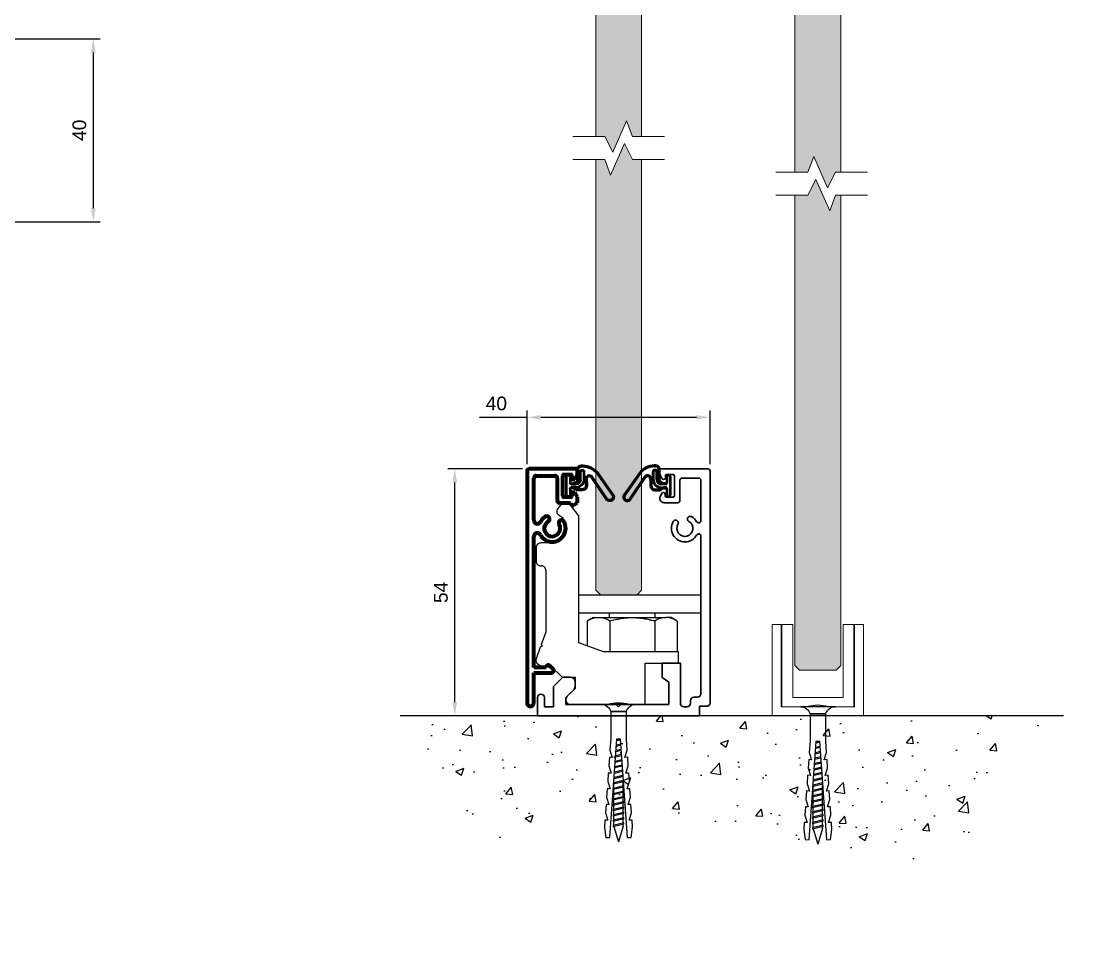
# Model space of a CAD drawing. Header units: millimetres. Extents: x 3394 to 4591, y 1370 to 2211.
# Drawn here: x 4114.5 to 4344.3, y 1822.4 to 2027.5 of the extents above; entities that cross this region are included whole.
import ezdxf

# ---------------------------------------------------------------- set-up
doc = ezdxf.new("R2010")
doc.units = ezdxf.units.MM
for name, color, linetype in [('48800_-_L2315', 7, 'Continuous'), ('48800_-_L3000', 7, 'Continuous'), ('Blocchi', 7, 'Continuous'), ('PARTENZA_VERTICA', 7, 'Continuous'), ('quote', 3, 'Continuous')]:
    doc.layers.add(name, color=color, linetype=linetype)
for name, color, linetype, lineweight in [('ALUMINIUM', 7, 'Continuous', 30), ('GLASS & JOINTS', 250, 'Continuous', 13), ('Guarnizioni', 30, 'Continuous', 70)]:
    doc.layers.add(name, color=color, linetype=linetype, lineweight=lineweight)
doc.layers.add('GLASS HATCH', color=7, linetype='Continuous', true_color=0xb8ffed, transparency=0.5)
doc.styles.get("Standard").update_dxf_attribs({"font": 'arial.ttf'})
doc.dimstyles.new('ISO-25$0', dxfattribs={"dimtxt": 3, "dimasz": 3, "dimexe": 1.5, "dimexo": 1.5, "dimgap": 1.5, "dimtad": 1, "dimtxsty": 'Standard', "dimcen": 2.5, "dimadec": 0, "dimazin": 0, "dimtfac": 1, "dimtmove": 0, "dimatfit": 3, "dimfxl": 0, "dimarcsym": 0})

# ---------------------------------------------------------------- blocks, each defined once
blk = doc.blocks.new('tassello')
at = {"color": 3}
blk.add_lwpolyline([(3, 1.570796257510665e-07), (-2.999999999999545, -1.570796257510665e-07, -0.3401220104936952), (-1.375000319165338, -1.250000071994691), (1.375000450065272, -1.249999928004968, -0.340122010493692)], format="xyb", close=True, dxfattribs=at)
blk.add_lwpolyline([(1.874999297992872, 2.706655095607857e-07, 0.1333334733354841), (-1.875004240001545, -1.267407697014278e-06)], format="xyb", dxfattribs=at)
blk.add_lwpolyline([(1.375000065449967, -1.249999928004968), (-1.374999934550033, -1.250000071994691), (-1.374999685840066, -6.000006722344892), (-1.514511788918753, -7.995129047307159), (-1.102926612364172, -9.27695898096215), (-1.601707516085298, -9.242081083864718), (-1.70634222071385, -10.73842993679193), (-1.294761733204268, -12.02024455294702), (-1.793536372447306, -11.98536659390868), (-1.898172062717549, -13.48173039186952), (-1.486591798665359, -14.76354558333946), (-1.985366228808743, -14.7286681039526), (-2.090002457646733, -16.22503195333513), (-1.678421875608365, -17.50684657795955), (-2.177196087602624, -17.47196914878975), (-2.281830814848945, -18.9683191748336), (-1.870245669293126, -20.25014801194391), (-2.369025941530708, -20.21527012404079), (-2.456223430502632, -21.46224735550584), (-2.204213907744816, -23.23412025708615), (-1.505914805239172, -23.28295007714667), (-0.2973747557671231, -6.000000015570095), (0.2973753840860809, -5.99999998442911), (1.505917743425016, -23.2829574194476), (2.20421575894261, -23.23412810191633), (2.456225848420218, -21.46224988475228), (2.369028558469836, -20.21527737595682), (1.870245568232804, -20.25015550640762), (2.281832781129651, -18.96831899841698), (2.177197890498974, -17.47196888770259), (1.678417425663156, -17.50684684156101), (2.090002603433732, -16.22501667171377), (1.985367797958588, -14.72867542913707), (1.486590100073954, -14.76355318951244), (1.898173425731329, -13.48173034501428), (1.793538127552893, -11.98537440608982), (1.294759911569599, -12.02025216773109), (1.706343255823867, -10.73842847939204), (1.601708483914081, -9.242080916134114), (1.102927072360217, -9.27695890123016), (1.514512568744976, -7.995128067538985), (1.375000314159479, -6.000006578354487)], close=True, dxfattribs=at)
at = {"color": 8}
for points in [[(0.3767973736285057, -7.13578248027045), (-0.3898966165616002, -7.323133020414502)], [(0.3626418630296939, -6.933352481011639), (-0.3752491275290595, -7.113664519647614)], [(0.3129558258256111, -6.222809483613332), (-0.3238356660267527, -6.378417016955609)], [(0.2988003152267993, -6.020378984354466), (-0.309188176994212, -6.168948016188665)], [(0.5044784692349822, -8.961725473585034), (-0.522019517631179, -9.212562027332297)], [(0.4903234586354301, -8.75929497432628), (-0.507372028599093, -9.003093526565408)], [(0.4406379214315166, -8.0487534769278), (-0.455958067096617, -8.267847523873456)], [(0.4264834108325886, -7.846325477668984), (-0.441310078063907, -8.058381023106449)], [(0.6321625648415647, -10.78767546689937), (-0.6541404187005355, -11.10199853425013)], [(0.6180070542422982, -10.58524496764051), (-0.6394929296684495, -10.89253003348313)], [(0.5683200170378768, -9.874696470242156), (-0.5880809681657411, -10.15727653079125)], [(0.5541645064386103, -9.672266470983345), (-0.5734334791341098, -9.947808030024248)], [(0.7598461604484328, -12.61363396021386), (-0.7862633197692048, -12.99144354116788)], [(0.7456906498491662, -12.41120346095499), (-0.7716158307371188, -12.78197454040094)], [(0.6960041126449141, -11.70065446355659), (-0.7202018692350975, -12.04672103770895)], [(0.6818491020458168, -11.49822446429778), (-0.7055543802025568, -11.83725253694195)], [(0.8875297560553008, -14.43959195352829), (-0.9183857208381596, -14.88088854808564)], [(0.8733742454560343, -14.23716145426931), (-0.9037382318060736, -14.67141954731881)], [(0.8236877082517822, -13.52661295687096), (-0.8523242703040523, -13.9361660446267)], [(0.8095321976525156, -13.32418245761221), (-0.8376772812716808, -13.72669704385987)], [(-0.8249992814326106, -13.72361754319616), (-0.8249992907649357, -13.54538754319617)], [(-0.8249992328128428, -14.65219104319601), (-0.8249992706523699, -13.92951204319604)], [(0.8250007460760571, -14.24900045680226), (0.8250007092347005, -13.54538745680236)], [(0.8250007946962796, -15.17757395680212), (0.8250007568562978, -14.45488745680223)], [(0.9249978041962095, -15.35901595156633), (-0.9250121721333926, -15.81108704843257)], [(0.9249988528163158, -16.28759495156623), (-0.9250111235128315, -16.73966654843241)], [(0.9249972934157995, -15.15312645156644), (-0.9249866829140956, -15.60519154843121)], [(0.9249988420360751, -16.08170595156628), (-0.9249856342935345, -16.53377054843111)], [(-0.824999184193075, -15.58076504319604), (-0.8249992220321474, -14.8580855431959)], [(-0.8249991355728525, -16.50933854319589), (-0.8249991734119249, -15.78665904319598)], [(0.8250008433160474, -16.10614795680215), (0.8250008054765203, -15.3834609568022)], [(0.8250008919358152, -17.034721456802), (0.8250008540962881, -16.31203445680205)], [(0.9250004014365913, -17.21617445156608), (-0.925009574892556, -17.66824554843231)], [(0.9250004500568139, -18.14474595156605), (-0.9250100262725027, -18.59681754843234)], [(0.9249999392764039, -17.93885695156598), (-0.9249845370532057, -18.39092204843098)], [(0.9249998906566361, -17.01028495156618), (-0.924984085673259, -17.46235004843106)], [(-0.82499908695263, -17.43791204319587), (-0.8249991247921571, -16.71523304319578)], [(-0.8249990383328623, -18.36648554319584), (-0.8249990761723893, -17.64380654319586)], [(0.8250009405560377, -17.96329495680197), (0.8250009027160559, -17.24060795680214)], [(0.8250009891762602, -18.89186845680194), (0.8250009513362784, -18.16918195680194)], [(0.9249999986768671, -19.07331795156608), (-0.925009977652735, -19.52538904843232)], [(0.9250000472966349, -20.00188945156594), (-0.9250099290329672, -20.45396104843223)], [(0.9249994878964571, -18.86742845156607), (-0.924984488433438, -19.31949354843096)], [(0.9249995365162249, -19.79600045156599), (-0.9249844398136702, -20.24806554843087)], [(-0.8249989897130945, -19.29505904319569), (-0.8249990275521668, -18.57238004319572)], [(-0.824998941092872, -20.22363304319572), (-0.8249989789319443, -19.50095354319581)], [(0.825001037796028, -19.8204419568018), (0.8250009999565009, -19.09775545680202)], [(0.8250010864157957, -20.74901595680183), (0.8250010485762687, -20.02632895680188)], [(0.9250010959167412, -20.93046095156581), (-0.9250088804128609, -21.3825325484321)], [(0.9250005851363312, -20.72457195156596), (-0.9249833911935639, -21.17663654843079)], [(-0.8249988924726495, -21.15220654319558), (-0.8249989303121765, -20.4295275431956)], [(-0.8047693819517008, -21.35314804213647), (-1.741493178997189e-06, -24.03570749999869)], [(0.8250021145177016, -21.28571295680183), (4.258507033227943e-06, -24.03570749999847)], [(0.8250011145178178, -21.28572095680181), (0.8250010971960364, -20.95490245680185)]]:
    blk.add_lwpolyline(points, dxfattribs=at)
for points in [[(-0.9249985898659361, -15.60524022148093, 0.2436589094946543), (-0.9249987084476743, -15.81112662568546)], [(-0.9249985412461683, -16.53381372148078, 0.2436589094946543), (-0.9249986598279065, -16.73970012568532)], [(0.9250002003718691, -15.35903179932541, 0.2436589233617568), (0.9250003351239684, -15.15314538471671)], [(0.9250002489916369, -16.28760529932538, 0.2436589233617568), (0.9250003837441909, -16.08171888471668)], [(-0.9249984926259458, -17.46238722148075, 0.2436589094946543), (-0.9249986112081388, -17.6682736256854)], [(0.9250002976114047, -17.21617879932523, 0.2436589233617568), (0.9250004323639587, -17.01029238471665)], [(0.9250003462316272, -18.14475229932521, 0.2436589233617568), (0.9250004809837264, -17.93886588471662)], [(-0.9249984440057233, -18.39096072148072, 0.2436589094946543), (-0.924998562588371, -18.59684712568526)], [(-0.9249983953859555, -19.31953422148069, 0.2436589094946543), (-0.9249985139676937, -19.52542062568534)], [(0.9250003948518497, -19.07332579932518, 0.2436589233617568), (0.925000529603949, -18.86743938471659)], [(0.9250004434716175, -20.00189979932509, 0.2436589233617568), (0.9250005782241715, -19.7960133847165)], [(-0.9249983467661878, -20.24810822148061, 0.2436589094946543), (-0.924998465347926, -20.45399462568514)], [(-0.92499829814642, -21.17667422148054, 0.2436589094946543), (-0.9249984167281582, -21.38256062568519)], [(0.9250004920913852, -20.93046579932502, 0.2436589233617568), (0.9250006268439392, -20.72457938471644)]]:
    blk.add_lwpolyline(points, format="xyb", dxfattribs=at)
blk = doc.blocks.new('binario Glass')
at = {"layer": 'ALUMINIUM', "color": 6}
for p, q in [((19.49999999999955, 53.99999999999977), (8.999999999999545, 53.99999999999932)), ((8.999999999999545, 53.99999999999932), (8.999999999999545, 52.79999999999859)), ((20, 2.849999999999682), (19.99999999999955, 53.49999999999977)), ((8.999999999999545, 52.79999999999859), (9.447058823529005, 51.96176470588193)), ((10.5, 52.79999999999995), (11.89999999999964, 52.79999999999995)), ((12.19999999999982, 52.49999999999977), (12.19999999999936, 48.09999999999968)), ((13.39999999999918, 47.09999999999923), (13.39999999999964, 51.49999999999932)), ((13.89999999999964, 51.99999999999977), (17.5, 52.00000000000023)), ((18, 51.49999999999977), (18, 42.70367250373897)), ((9.447058823529005, 48.63823529411661), (8.99999999999909, 47.79999999999768)), ((10.19999999999936, 48.09999999999923), (10.19999999999982, 48.44999999999868)), ((8.99999999999909, 47.79999999999768), (8.99999999999909, 47.60000000000014)), ((9.99999999999909, 46.59999999999877), (12.89999999999918, 46.59999999999923)), ((11.89999999999918, 47.7999999999995), (10.49999999999955, 47.7999999999995)), ((18, 39.29632749626148), (18, 4.849999999999682)), ((13.49999999999955, 11.49999999999977), (9.5, 11.49999999999977)), ((9.5, 11.49999999999977), (9.499999999999545, 8.3961314041087)), ((13.49999999999955, 2.749999999999318), (13.49999999999955, 11.49999999999932)), ((-12.199999999998, 8.450000000000045), (-14.20000000000073, 6.449999999997317)), ((-10.50000000000091, 8.450000000000045), (-12.199999999998, 8.450000000000045)), ((-9.50000000000091, 6.414213562370378), (-9.50000000000091, 7.450000000000045)), ((9.499999999999545, 8.396131404108246), (10.99999999999955, 7.345820096793659)), ((10.99999999999955, 7.345820096794114), (11, 2.499999999999318)), ((-14.20000000000073, 6.449999999997317), (-14.20000000000073, 1.999999999999318)), ((-11.50000000000091, 3.999999999997499), (-9.792893218814243, 5.707106781184166)), ((-17.69999999999982, 3.999999999999773), (-17.69999999999982, -2.273736754432321e-13)), ((-16.20000000000027, 1.999999999999773), (-16.19999999999982, 3.999999999999318)), ((-11.50000000000091, 2.499999999997499), (-11.50000000000091, 3.999999999997499)), ((-0.5000000000004547, 2.499999999999318), (-11.50000000000091, 2.499999999997499)), ((-9.094947017729282e-13, 1.999999999999773), (-0.5000000000004547, 2.499999999999773)), ((0.4999999999995453, 2.499999999999318), (-9.094947017729282e-13, 1.999999999999318)), ((10.99999999999955, 2.499999999998863), (0.4999999999995453, 2.499999999998863)), ((15.69999999999982, 3.349999999999682), (15.69999999999982, 2.749999999999773)), ((17.24999999999955, 4.099999999999682), (16.44999999999982, 4.099999999999682)), ((-17.69999999999982, -2.273736754432321e-13), (17.69999999999982, 2.273736754432321e-13)), ((-14.20000000000073, 1.999999999999773), (-16.20000000000027, 1.999999999999773)), ((14.94999999999982, 1.999999999999773), (14.24999999999955, 1.999999999999773)), ((17.69999999999982, -2.273736754432321e-13), (17.69999999999982, 2.099999999999682)), ((17.69999999999982, 2.099999999999682), (19.25, 2.099999999999682))]:
    blk.add_line(p, q, dxfattribs=at)
for centre, radius, start, end in [((19.49999999999955, 53.49999999999977), 0.5000000000000006, 0, 90), ((9.85923744793854, 52.12521325417515), 0.4434034803196035, 201.6306951433602, 32.86572148394345), ((10.5, 52.49999999999977), 0.3000000000000116, 90, 206.5650511771013), ((11.89999999999964, 52.49999999999977), 0.3000000000000086, 0, 89.99999999997395), ((13.89999999999964, 51.49999999999977), 0.5000000000000006, 90, 180), ((17.5, 51.49999999999977), 0.4999999999999449, 0, 90), ((9.799999999999272, 48.44999999999868), 0.4000000000000341, 0, 151.9275130641248), ((9.99999999999909, 47.59999999999923), 1.00000000000006, 179.9999999999609, 270), ((10.49999999999955, 48.09999999999923), 0.2999999999999531, 180, 270), ((11.89999999999918, 48.09999999999923), 0.3000000000000676, 270, 0), ((12.89999999999964, 47.09999999999923), 0.4999999999999449, 270, 0), ((14.49999999997817, 40.99999999996339), 2.94999999999993, 149.7924970401803, 330.4081542067611), ((12.46910902998798, 42.18236283260489), 0.6000000000000225, 329.7924970405892, 149.7924970406004), ((14.49999999999955, 40.99999999999977), 1.74999999999994, 149.7924970412662, 60.207502958608), ((15.66762175605481, 43.03940173452588), 0.6000000000000802, 60.20750295857892, 240.207502958608), ((14.49999999999955, 40.99999999999977), 2.949999999999989, 29.5918457939272, 60.207502958608), ((17.5, 42.70367250373897), 0.5000000000000006, 209.5918457939627, 0), ((17.5, 39.29632749626148), 0.5000000000000578, 0, 150.4081542068193), ((-10.50000000000091, 7.450000000000045), 0.9999999999999437, 0, 90), ((-16.95000000000027, 3.999999999999773), 0.7500000000000008, 0, 180), ((-10.50000000000091, 6.414213562370378), 1, 314.9999999999816, 0), ((17.24999999999955, 4.849999999999682), 0.7500000000000008, 270, 0), ((14.25, 2.749999999999318), 0.7500000000000004, 180, 270), ((14.94999999999982, 2.749999999999318), 0.7500000000000008, 270, 0), ((16.44999999999982, 3.349999999999682), 0.7500000000000004, 90, 180), ((19.25, 2.849999999999682), 0.7500000000000572, 270, 0)]:
    blk.add_arc(centre, radius, start, end, dxfattribs=at)
blk = doc.blocks.new('copertina Glass')
at = {"layer": 'Guarnizioni', "color": 4}
for p, q in [((-5.499999999999091, 12.50000000000045), (-5.499999999999091, -38.14999999999964)), ((5.500000000000909, 13.00000000000045), (-4.999999999999091, 13.00000000000091)), ((-3.499999999999091, 11.50000000000091), (0.6000000000008185, 11.50000000000091)), ((2.300000000001091, 7.100000000000364), (2.300000000000637, 11.50000000000045)), ((2.600000000000819, 11.80000000000064), (4.000000000000909, 11.80000000000064)), ((4.300000000000637, 11.5), (4.300000000000637, 10.75000000000045)), ((4.925000000000637, 10.75000000000045), (5.500000000000909, 11.80000000000064)), ((5.500000000000909, 11.80000000000064), (5.500000000000909, 13.00000000000045)), ((-3.999999999999091, 1.768473918384188), (-3.999999999999091, 11.00000000000045)), ((1.100000000000819, 11.00000000000045), (1.100000000001273, 6.100000000000364)), ((4.300000000000637, 10.75000000000045), (4.925000000000637, 10.75000000000045)), ((4.925000000000637, 7.850000000000364), (4.300000000001091, 7.850000000000364)), ((4.300000000001091, 7.850000000000364), (4.300000000001091, 7.100000000000364)), ((5.500000000001364, 6.799999999999272), (4.925000000000637, 7.850000000000364)), ((1.600000000001273, 5.599999999999909), (3.975000000000364, 5.599999999999909)), ((4.000000000000909, 6.800000000000182), (2.600000000001273, 6.800000000000182)), ((4.075000000000728, 5.300000000000182), (4.225000000000364, 5.099999999999909)), ((4.553047696576868, 5.035282074801671), (5.500000000000909, 5.599999999999909)), ((5.500000000001364, 5.599999999999909), (5.500000000001364, 6.799999999999272)), ((-3.999999999999091, -30.39999999999964), (-3.999999999999091, -1.768473918382369)), ((-1.347948244151212, -30.39999999999964), (-3.999999999999091, -30.39999999999964)), ((-3.999999999999091, -38.14999999999964), (-3.999999999999091, -31.59999999999945)), ((-3.999999999999091, -31.59999999999945), (-0.147948244150939, -31.59999999999945)), ((0.2056051464423945, -30.74644660940612), (-0.4943948535578784, -30.0464466094063))]:
    blk.add_line(p, q, dxfattribs=at)
for centre, radius, start, end in [((-4.999999999999091, 12.50000000000045), 0.5000000000000006, 90, 180), ((-3.499999999999091, 11.00000000000045), 0.5000000000001149, 90, 180), ((0.6000000000008185, 11.00000000000045), 0.5000000000000006, 0, 90), ((2.600000000000819, 11.50000000000045), 0.2999999999999549, 90, 180), ((4.000000000000909, 11.5), 0.300000000000071, 0, 90), ((2.600000000001273, 7.100000000000364), 0.300000000000071, 180, 270), ((4.000000000000909, 7.100000000000364), 0.3000000000000103, 270, 0), ((1.600000000001273, 6.099999999999909), 0.4999999999999987, 180, 270), ((4.475000000000819, 5.600000000000364), 0.4999999999999433, 180.0000000000261, 216.8698976458805), ((4.425000000000637, 5.25), 0.2500000000000003, 216.8698976457971, 300.8098674093873), ((0, 0), 2.94999999999993, 119.7924970413855, 151.4473626398028), ((-1.167621756053904, 2.039401734526564), 0.5999999999999106, 299.7924970414211, 119.7924970414211), ((-3.249999999999091, 1.768473918384188), 0.7500000000000004, 180, 331.4473626398028), ((9.094947017729282e-13, 4.547473508864641e-13), 2.949999999999991, 208.5526373603022, 30.20750295860624), ((9.094947017729282e-13, 0), 1.749999999999999, 119.792497041392, 30.20750295860624), ((2.030890970018845, 1.182362832594663), 0.6000000000000247, 30.20750295859498, 210.2075029586062), ((-3.249999999999091, -1.768473918382369), 0.7500000000000008, 28.55263735975424, 180), ((-0.8479482441512118, -30.39999999999964), 0.5000000000000572, 45.00000000001843, 180), ((-0.147948244150939, -31.09999999999945), 0.5000000000000577, 270, 45.00000000002764), ((-4.749999999999091, -38.14999999999964), 0.7500000000000008, 180, 0)]:
    blk.add_arc(centre, radius, start, end, dxfattribs=at)
blk = doc.blocks.new('fermavetro Glass')
for p, q in [((2069.591765045979, 1537.690471859533), (2069.265343987782, 1537.216507258962)), ((2071.713922929584, 1538.556068533343), (2071.238922929586, 1538.556068533343)), ((2073.888922929586, 1535.656068533341), (2071.713922929584, 1538.556068533343)), ((2073.888922929592, 1507.953589187821), (2073.888922929586, 1535.656068533341)), ((2064.588922929588, 1528.756068533341), (2064.588922929588, 1525.756068533341)), ((2068.088922929587, 1529.756068533343), (2065.588922929588, 1529.756068533342)), ((2065.588922929588, 1524.756068533342), (2065.688922929588, 1524.756068533342)), ((2066.688922929588, 1523.756068533342), (2066.688922929591, 1510.23030670902)), ((2066.688922929591, 1510.23030670902), (2065.704537606754, 1507.569167395442)), ((2079.288922929592, 1505.956068533342), (2073.888922929592, 1507.953589187821)), ((2065.49637621581, 1507.006434034674), (2064.55103399498, 1504.450841940525)), ((2065.881823591666, 1507.183720019586), (2065.49637621581, 1507.006434034675)), ((2065.704537606754, 1507.569167395442), (2065.881823591666, 1507.183720019586)), ((2095.688922929592, 1505.956068533345), (2079.288922929592, 1505.956068533342)), ((2095.688922929592, 1503.456068533344), (2095.688922929592, 1505.956068533345)), ((2065.001063270453, 1503.230984211682), (2066.094993100023, 1502.619607494708)), ((2066.838922929593, 1503.056068533343), (2067.588922929592, 1503.056068533343)), ((2067.588922929592, 1503.056068533343), (2070.238922929592, 1500.406068533343)), ((2088.388922929595, 1494.456068533343), (2088.388922929593, 1503.456068533343)), ((2088.388922929593, 1503.456068533343), (2095.688922929592, 1503.456068533344)), ((2070.238922929592, 1500.406068533343), (2073.088922929593, 1500.406068533343)), ((2073.088922929593, 1500.406068533343), (2073.088922929593, 1497.956068533343)), ((2073.088922929593, 1497.956068533343), (2071.381816148406, 1496.248961752157)), ((2071.088922929594, 1495.54185497097), (2071.088922929594, 1495.456068533343)), ((2072.088922929594, 1494.456068533343), (2088.388922929595, 1494.456068533343))]:
    blk.add_line(p, q)
for centre, radius, start, end in [((2071.238922929586, 1536.556068533343), 2.000000000000002, 90.00000000001303, 145.4446811713104), ((2068.088922929587, 1532.956068533342), 3.200000000000169, 270.000000000013, 61.56310985125698), ((2070.088922929586, 1536.649305595867), 0.9999999999999993, 145.4446811713285, 241.5631098508546), ((2065.588922929588, 1528.756068533342), 1.000000000000001, 90, 180.000000000013), ((2065.588922929588, 1525.756068533342), 1.000000000000001, 180, 270.000000000013), ((2065.688922929588, 1523.756068533342), 1.000000000000001, 0, 90.00000000001303), ((2065.488922929591, 1504.103906288952), 0.9999999999999999, 159.6999999999925, 240.8000000000046), ((2066.338922929593, 1503.056068533343), 0.5000000000000006, 240.800000000011, 0), ((2072.088922929594, 1495.54185497097), 0.9999999999998866, 134.9999999999816, 180.0000000000261), ((2072.088922929594, 1495.456068533343), 1.000000000000001, 180.0000000000261, 270)]:
    blk.add_arc(centre, radius, start, end)
blk = doc.blocks.new('48800')
at = {"layer": '48800_-_L3000', "linetype": 'Continuous', "lineweight": 5}
h = blk.add_hatch(dxfattribs=at)
h.set_pattern_fill('LINE', color=3, scale=2, angle=45, style=0)
h.set_pattern_definition([(45, (-6239.774805377373, -3270.228350211878), (-4.490128060534577, 4.490128060534577), [])])
edge = h.paths.add_edge_path()
edge.add_arc((9.396389012849795, 2.40966251806185), 0.896706326863548, 334.1295288506058, 494.3643185320288)
edge.add_line((8.769395574795453, 3.050725280414099), (5.444471376502406, -1.862180261775848))
edge.add_arc((4.916598358411647, -1.515421275796598), 0.6315787501057035, 270.0000000002475, 326.69914895622253, ccw=False)
edge.add_arc((4.996062680173054, -1.511926273021345), 0.6400259760442559, 180.3128777849759, 262.8678681542906, ccw=False)
edge.add_line((4.356046246815822, -1.515421275902554), (4.38947250000092, -0.03323105942172333))
edge.add_arc((3.38947250000092, -0.03323105942126858), 0.9999999999999968, 0, 90)
edge.add_line((3.38947250000092, 0.9667689405787314), (2.399999250001201, 0.9667689405787314))
edge.add_arc((2.399999250001201, 0.7141374405787246), 0.2526314999999962, 90, 119.9999999996547)
edge.add_line((2.273683500002335, 0.932922737375975), (1.591578450050292, 0.5391092032627967))
edge.add_arc((1.465262700083258, 0.7578945000459498), 0.2526314999727501, 270, 299.9999999949495, ccw=False)
edge.add_line((1.465262700083258, 0.5052630000727731), (1.010526000001846, 0.5052629999995588))
edge.add_line((1.010526000000937, 0.5052629999995588), (1.010526000000027, 0.405262999999195))
edge.add_line((1.010526000000027, 0.405262999999195), (1.465262700081439, 0.405262999999195))
edge.add_arc((1.465262700083258, 0.7578945000459498), 0.352631500046368, 270, 299.9999999994366)
edge.add_line((1.641578450103225, 0.4525066628298191), (2.323683500001607, 0.8463201969971124))
edge.add_arc((2.399999250001201, 0.7141374405787246), 0.1526315000000054, 90, 119.99999999974361, ccw=False)
edge.add_line((2.399999250001201, 0.8667689405792771), (3.38947250000092, 0.8667689405788224))
edge.add_arc((3.38947250000092, -0.03323105942126858), 0.9000000000000059, 0.06988599971208487, 90, ccw=False)
edge.add_line((4.289471830506045, -0.03213329297705059), (4.256041235630619, -1.514516029156766))
edge.add_arc((4.996062680173054, -1.511926273021345), 0.7400259760442747, 180.2005097174982, 263.3500359557772)
edge.add_arc((4.916598358411647, -1.515421275796598), 0.7315787501057127, 269.5118242481909, 326.6432963274905)
edge.add_line((5.527659461139592, -1.917679645927365), (8.846376224170854, 2.986053794500549))
edge.add_arc((9.396389012849795, 2.40966251806185), 0.7967063268635467, -25.27844735126598, 133.6584744605168, ccw=False)
edge.add_line((10.11680532527498, 2.069454775564282), (6.714339917959478, -2.689066771321905))
edge.add_arc((3.541890162345226, -0.4206835259019499), 3.900000000000003, 269.9999999999866, 324.43425599117296, ccw=False)
edge.add_line((3.541890162344316, -4.320683525902041), (3.251858882145825, -4.320683525902496))
edge.add_arc((3.270429271379726, -3.481853783880979), 0.8390352766452767, 196.6940098438309, 268.7317674874703, ccw=False)
edge.add_line((2.466757206734655, -3.72287537620241), (2.499998554510967, -1.152408388225922))
edge.add_arc((2.14736775000074, -1.151708034281), 0.3526314999903055, 359.886205992474, 419.9999999936312)
edge.add_line((2.323683500029802, -0.8463201971344461), (1.641578450067755, -0.452506662896667))
edge.add_arc((1.465262700102357, -0.7578944999731902), 0.3526314998976901, 59.99999999686333, 89.99999999674895)
edge.add_line((1.465262700122366, -0.4052630000755926), (1.010526000000937, -0.4052630000005593))
edge.add_line((1.010526000000027, -0.4052630000005593), (1.010526000000027, -0.5052630000009231))
edge.add_line((1.010526000000027, -0.5052630000009231), (1.465262700101448, -0.5052630000004683))
edge.add_arc((1.465262700102357, -0.7578944999731902), 0.2526314999727575, 59.99999999363979, 90, ccw=False)
edge.add_line((1.591578450113047, -0.5391092032145934), (2.273683500025072, -0.9329227374987568))
edge.add_arc((2.14736775000074, -1.151708034281), 0.2526315000000008, 0, 59.99999999364178, ccw=False)
edge.add_line((2.399999250001201, -1.151708034281), (2.366572996817013, -3.736473275902426))
edge.add_arc((3.270429271379726, -3.481853783880979), 0.939035276645271, 195.7327148735532, 268.8011990043486)
edge.add_line((3.250783246816354, -4.42068352590195), (3.541890162344316, -4.42068352590195))
edge.add_arc((3.541890162345226, -0.4206835259019499), 4.000000000000004, 269.999999999987, 324.4342559911777)
edge.add_line((6.795684783488468, -2.747230444281286), (10.20322992133242, 2.018395365038032))
at = {"layer": '48800_-_L2315', "color": 3, "linetype": 'Continuous', "lineweight": 50}
for p, q in [((2.36657299682156, 0.8630637995302095), (2.36657299682156, 0.8111730546111175)), ((2.36657299682156, 0.3839548278692746), (2.36657299682156, 0.3326725295596589)), ((3.250783246821811, 0.8667689405783676), (3.250783246821811, 0.8167689405786405)), ((2.36657299682156, -0.4473202594099348), (2.36657299682156, -0.501206485540024)), ((2.36657299682156, -0.8139785796010983), (2.36657299682156, -0.8754870456659773)), ((3.250783246821811, -0.09474503675437518), (3.250783246821811, -0.1654285425979651)), ((3.250783246821811, -3.376517609131497), (3.250783246821811, -3.429402981724252)), ((3.250783246821811, -4.270644441476634), (3.250783246821811, -4.320659023000644))]:
    blk.add_line(p, q, dxfattribs=at)
at = {"layer": '48800_-_L3000', "color": 3, "linetype": 'Continuous', "lineweight": 50}
for p, q in [((8.769395574795453, 3.050725280414099), (5.444471376502406, -1.862180261775848)), ((5.527659461139592, -1.917679645927365), (8.846376224171763, 2.986053794500549)), ((8.884727381443554, 2.953512417873299), (5.569243964262569, -1.94544343311145)), ((0, 2.0210519999996), (0, -2.021052000000054)), ((0.7578945000004751, 0.6315787499993348), (0.7578945000004751, 2.0210519999996)), ((1.465262700083258, 0.5052629999995588), (1.010526000000937, 0.5052629999995588)), ((1.010526000000027, 0.5052629999995588), (1.010526000000027, 0.405262999999195)), ((1.010526000000027, 0.405262999999195), (1.465262700082349, 0.405262999999195)), ((1.961051550000775, 0.3789472499993281), (1.010526000000937, 0.3789472499993281)), ((2.273683500002335, 0.932922737375975), (1.591578450050292, 0.5391092032623419)), ((1.641578450103225, 0.4525066628298191), (2.323683500001607, 0.8463201969971124)), ((2.348683500001243, 0.8030189268074537), (1.700772350085572, 0.4289472499990552)), ((1.700772350085572, 0.4289472499990552), (1.961051550000775, 0.4289472499990552)), ((3.38947250000092, 0.9667689405787314), (2.399999250001201, 0.9667689405787314)), ((2.399999250001201, 0.8667689405788224), (3.38947250000092, 0.8667689405788224)), ((3.38947250000092, 0.8167689405786405), (2.399999250001201, 0.8167689405786405)), ((6.673667485195438, -2.659984934842214), (10.07347230572304, 2.09481564561429)), ((10.11680532527498, 2.069454775564282), (6.714339917959478, -2.689066771321905)), ((6.795684783488468, -2.74723044428174), (10.20322992133242, 2.018395365038032)), ((0.7578945000004751, -2.021052000000509), (0.7578945000004751, -0.6315787500006991)), ((1.010526000000027, -0.3789472500006923), (2.003157050000482, -0.3789472500006923)), ((1.465262700122366, -0.4052630000005593), (1.010526000000937, -0.4052630000005593)), ((1.010526000000027, -0.4052630000005593), (1.010526000000027, -0.5052630000004683)), ((1.010526000000027, -0.5052630000004683), (1.465262700101448, -0.5052630000004683)), ((1.591578450113047, -0.5391092032145934), (2.273683500025072, -0.9329227374987568)), ((2.323683500035258, -0.8463201971262606), (1.641578450068664, -0.4525066628971217)), ((2.003157050000482, -0.4289472500004194), (1.700772350075567, -0.4289472500004194)), ((1.700772350076477, -0.4289472500004194), (2.348683500044899, -0.8030189269425136)), ((2.399999250001201, -1.151708034281455), (2.366572996817013, -3.736473275902426)), ((2.466757206734655, -3.72287537620241), (2.499998554510967, -1.152408388225922)), ((2.549997795196759, -1.152790391997769), (2.516853723221175, -3.715735294495971)), ((2.9531570500003, -3.021052000000509), (2.9531570500003, -1.378947250000238)), ((3.003157050000482, -1.378947250000692), (3.003157050000482, -3.021052000000964)), ((3.761051550000047, -3.021052000000509), (3.761051550000047, -1.421052750000399)), ((3.811051550001139, -1.421052750000399), (3.811051550001139, -3.021052000000509)), ((4.206039502805652, -1.514029139572358), (4.239470951440126, -0.03160854592488249)), ((4.289471830506045, -0.03213329297705059), (4.256041235630619, -1.514516029156766)), ((4.356046246815822, -1.515421275902554), (4.389472500000011, -0.03323105942172333)), ((3.250783246816354, -4.42068352590195), (3.541890162344316, -4.42068352590195)), ((3.541890162344316, -4.320683525902496), (3.251858882145825, -4.320683525902496)), ((3.252420776332656, -4.270683525902314), (3.541890162344316, -4.270683525902314))]:
    blk.add_line(p, q, dxfattribs=at)
for centre, radius, start, end in [((0.378947250001147, 2.0210519999996), 0.3789472500000008, 0, 180), ((9.396389012849795, 2.40966251806185), 0.896706326863442, 334.1295288505872, 134.3643185320363), ((9.396389012849795, 2.40966251806185), 0.7967063268636893, 334.7215526487413, 133.6584744605154), ((9.396389012849795, 2.40966251806185), 0.7467063268635303, 335.0613537848866, 133.2532824193669), ((1.010526000000027, 0.6315787499993348), 0.252631499999989, 180, 270), ((1.465262700083258, 0.7578945000459498), 0.2526314999727738, 270, 299.9999999949428), ((1.465262700083258, 0.7578945000459498), 0.3526315000463853, 270, 299.9999999994252), ((1.961051550000775, -1.421052750000399), 1.849999999999685, 0, 90), ((1.961051550000775, -1.421052750000399), 1.800000000000006, 0, 90), ((2.399999250001201, 0.7141374405787246), 0.252631499999989, 90, 119.9999999996709), ((2.399999250001201, 0.7141374405787246), 0.1526314999999399, 90, 119.9999999997291), ((2.399999250001201, 0.7141374405787246), 0.1026314999998945, 90, 119.9999999999035), ((3.38947250000092, -0.03323105942126858), 0.999999999999994, 0, 90), ((3.38947250000092, -0.03323105942126858), 0.9000000000001229, 0.06988599970922103, 90), ((3.38947250000092, -0.03323105942126858), 0.850000000000003, 0.1093685082818924, 90), ((0.378947250001147, -2.021052000000509), 0.3789472499999974, 180, 0), ((1.010526000000027, -0.6315787500006991), 0.2526315000000029, 90, 180), ((1.465262700102357, -0.7578944999731902), 0.3526314998976521, 59.99999999687436, 89.99999999674311), ((1.465262700102357, -0.7578944999731902), 0.2526314999728996, 59.99999999365227, 90), ((2.003157050000482, -1.378947250000692), 0.9999999999998899, 0, 90), ((2.003157050000482, -1.378947250000692), 0.9500000000000098, 0, 90), ((2.14736775000074, -1.151708034281), 0.2526315000000834, 0, 59.99999999340662), ((2.14736775000074, -1.151708034281), 0.3526314999903036, 359.8862059924704, 59.99999999361668), ((2.147367750009835, -1.151708034275543), 0.40263149999061, 359.8459767700854, 59.99999999350037), ((4.996062680173054, -1.511926273021345), 0.7900259760441394, 180.1525083024812, 263.5451577445012), ((4.996062680173054, -1.511926273021345), 0.7400259760442733, 180.2005097174938, 263.3500359557647), ((4.996062680173054, -1.511926273021345), 0.6400259760441888, 180.3128777849853, 262.8678681542962), ((4.916598358411647, -1.515421275796598), 0.7815787501056921, 269.3145215482322, 326.6194820430252), ((4.916598358411647, -1.515421275796598), 0.7315787501057879, 269.511824248194, 326.6432963275067), ((4.916598358411647, -1.515421275796598), 0.6315787501056129, 270.0000000002345, 326.6991489562507), ((3.270429271379726, -3.481853783881434), 0.9390352766452355, 195.7327148735173, 268.8011990043589), ((3.270429271379726, -3.481853783880979), 0.8390352766455319, 196.6940098438362, 268.7317674874655), ((3.270429271379726, -3.481853783880979), 0.7890352766453878, 197.2423774141881, 268.6921999648625), ((3.382104300000719, -3.021052000000509), 0.4289472499999953, 180, 0), ((3.382104300000719, -3.021052000000509), 0.3789472499999974, 180, 0), ((3.541890162345226, -0.4206835259019499), 3.850000000000353, 269.9999999999739, 324.434255991183), ((3.541890162345226, -0.4206835259019499), 3.900000000000085, 269.9999999999739, 324.434255991183), ((3.541890162345226, -0.4206835259019499), 4.000000000000004, 269.9999999999739, 324.434255991183)]:
    blk.add_arc(centre, radius, start, end, dxfattribs=at)
at = {"layer": 'PARTENZA_VERTICA', "color": 3, "linetype": 'Continuous', "lineweight": 50}
for p, q in [((2.200000000006185, 0.7171764680629167), (2.200000000006185, 0.7749114949810973)), ((2.200000000006185, 0.3630166539855963), (2.200000000006185, 0.4134508990123322)), ((2.200000000006185, -0.4495642003203102), (2.200000000006185, -0.3985122174594835)), ((2.200000000006185, -0.7749114950875082), (2.200000000006185, -0.7171764681493187))]:
    blk.add_line(p, q, dxfattribs=at)
blk = doc.blocks.new('regolatore')
at = {"color": 2}
for p, q in [((-11.68683702331873, 0), (15.00156171878643, 0)), ((15.00691244134487, 0), (15.00691244134487, -4)), ((-11.68683702331828, -3.999999999999773), (15.00156171878643, -4)), ((-5.001561718786434, -5), (-5.001561718786434, -4)), ((5.001561718786434, -5), (5.001561718786434, -4)), ((-8.498438281213566, -5), (-9.81339285743934, -5.759189378555675)), ((-9.81339285743752, -5.759189378554765), (-9.81339285743752, -11.19977882119383)), ((-8.498438281213566, -5), (0.001561718780521915, -5)), ((-4.905915569325771, -5.759189378554765), (-4.905915569325771, -12.50000000000091)), ((0.001561718780521915, -5), (7.362777650954285, -5)), ((4.909039006897729, -5.759189378554765), (4.909039006897729, -12.49999999999955)), ((8.501561718785979, -5), (7.362777650953376, -5)), ((9.816516295009933, -5.759189378554765), (8.501561718786434, -5)), ((9.816516295009933, -5.759189378554765), (9.816516295009933, -12.49999999999818))]:
    blk.add_line(p, q, dxfattribs=at)
for centre, radius, start, end in [((-7.206856863740086, -9.838747472600971), 4.841159378613652, 91.80867778547982, 122.5755696626363), ((-7.529407926929252, -9.89355130228978), 4.896494732646866, 57.60250455329382, 88.01324799856748), ((7.515575000595163, -9.838747472599152), 4.841159378611678, 91.80867778547982, 122.5755696626433), ((7.193023937406451, -9.893551302290689), 4.896494732647517, 57.6025045533228, 88.01324799856748)]:
    blk.add_arc(centre, radius, start, end, dxfattribs=at)
for points, knots in [([(-4.905915569325771, -5.759189378554765), (-4.509220701787399, -5.644673434275319), (-4.109978143906574, -5.539807598301195), (-3.305184301212648, -5.353972040083136), (-2.899628973106701, -5.273017632969186), (-2.285567796966916, -5.173283162996995), (-2.079925544640901, -5.143656409600226), (-1.666568432025997, -5.092253500264633), (-1.458853291239393, -5.070478406790244), (-1.223922881404178, -5.050719480160751), (-1.197794631657416, -5.048589235329018), (-1.145554564526719, -5.044465302643403), (-1.067211739800769, -5.038483478277612), (-0.8845330256344823, -5.025957699439459), (-0.7281599287107383, -5.017686118517304), (-0.4156932706350744, -5.004445009687515), (-0.2071705210246364, -5.000012361785593), (0.0009780356758710695, -4.999999916782599), (0.001561718780521915, -4.999999958320586)], [0, 0, 0, 0, 0.2499121538265132, 0.2499121538265132, 0.4998243076530244, 0.4998243076530244, 0.62478038456628, 0.62478038456628, 0.7497364614795357, 0.7497364614795357, 0.7653559710936926, 0.7653559710936926, 0.7809754807078495, 0.8122144999361635, 0.8746925383927913, 0.8746925383927913, 0.9996486153060469, 1, 1, 1, 1]), ([(0.001561718780521915, -4.999999958320586), (0.2085418600227058, -4.99999986632065), (0.6223448059236034, -5.008753157962019), (1.241154504921269, -5.047712139214582), (1.652669671985677, -5.090384952127806), (2.063512500078104, -5.1409998574768), (2.26859778816106, -5.170277842245014), (2.882905347913947, -5.269313768007123), (3.291178476332789, -5.35028358834461), (3.749267484388383, -5.455765509241246), (3.800160863456767, -5.467688126923349), (3.901862997845456, -5.491911699619322), (4.054201411182476, -5.528793380046864), (4.205913907646391, -5.567267101836478), (4.508551610989798, -5.646217043885372), (4.709261096842965, -5.70151846348017), (4.909039006897729, -5.759189378554765)], [0, 0, 0, 0, 0.1246923221662283, 0.2497362761424817, 0.3747802301187351, 0.3747802301187351, 0.4998241840949885, 0.4998241840949885, 0.7499120920474932, 0.7499120920474932, 0.7811730805415565, 0.7811730805415565, 0.8124340690356199, 0.8749560460237467, 0.8749560460237467, 1, 1, 1, 1])]:
    blk.add_open_spline(points, degree=3, knots=knots, dxfattribs=at)
blk = doc.blocks.new('*D45')
at = {"layer": 'Defpoints', "color": 0, "transparency": 16777216}
for p in [(4109.044101355394, 2023.588951782365), (4109.044101355394, 1983.588951782365), (4130.285073791572, 1983.588951782365)]:
    blk.add_point(p, dxfattribs=at)
at = {"layer": 'quote', "color": 0, "lineweight": -2, "transparency": 16777216}
for p, q in [((4110.544101355394, 2023.588951782365), (4131.785073791572, 2023.588951782365)), ((4130.285073791572, 2020.588951782365), (4130.285073791572, 1986.588951782365)), ((4110.544101355394, 1983.588951782365), (4131.785073791572, 1983.588951782365))]:
    blk.add_line(p, q, dxfattribs=at)
at = {"layer": 'quote', "color": 0, "transparency": 16777216}
for points in [[(4129.785073791572, 2020.588951782365), (4130.785073791572, 2020.588951782365), (4130.285073791572, 2023.588951782365)], [(4129.785073791572, 1986.588951782365), (4130.785073791572, 1986.588951782365), (4130.285073791572, 1983.588951782365)]]:
    blk.add_solid(points, dxfattribs=at)
at = {"layer": 'quote', "color": 0, "transparency": 16777216, "insert": (4127.253354828406, 2003.588951782363), "char_height": 3, "attachment_point": 5, "rotation": 90}
blk.add_mtext('40', dxfattribs=at)
blk = doc.blocks.new('*D58')
at = {"layer": 'Defpoints', "color": 0, "transparency": 16777216}
for p in [(4225.044887984021, 1940.833649183187), (4225.044887984021, 1929.075428839185), (4265.038637448685, 1929.075428839187)]:
    blk.add_point(p, dxfattribs=at)
at = {"layer": 'quote', "color": 0, "lineweight": -2, "transparency": 16777216}
for p, q in [((4225.044887984021, 1930.575428839185), (4225.044887984021, 1942.333649183187)), ((4265.038637448685, 1930.575428839187), (4265.038637448685, 1942.333649183187)), ((4225.044887984021, 1940.833649183187), (4214.636975296436, 1940.833649183187)), ((4262.038637448685, 1940.833649183187), (4228.044887984021, 1940.833649183187))]:
    blk.add_line(p, q, dxfattribs=at)
at = {"layer": 'quote', "color": 0, "transparency": 16777216}
for points in [[(4228.044887984021, 1941.333649183187), (4228.044887984021, 1940.333649183187), (4225.044887984021, 1940.833649183187)], [(4262.038637448685, 1941.333649183187), (4262.038637448685, 1940.333649183187), (4265.038637448685, 1940.833649183187)]]:
    blk.add_solid(points, dxfattribs=at)
at = {"layer": 'quote', "color": 0, "transparency": 16777216, "insert": (4218.340931640228, 1943.865368146352), "char_height": 3, "attachment_point": 5}
blk.add_mtext('40', dxfattribs=at)
blk = doc.blocks.new('*D59')
at = {"layer": 'Defpoints', "color": 0, "transparency": 16777216}
for p in [(4209.263066204216, 1929.575428839187), (4225.544887984022, 1929.575428839187), (4218.340931640229, 1875.575428839189)]:
    blk.add_point(p, dxfattribs=at)
at = {"layer": 'quote', "color": 0, "lineweight": -2, "transparency": 16777216}
for p, q in [((4224.044887984022, 1929.575428839187), (4207.763066204216, 1929.575428839187)), ((4209.263066204216, 1878.575428839189), (4209.263066204216, 1926.575428839187)), ((4216.840931640229, 1875.575428839189), (4207.763066204216, 1875.575428839189))]:
    blk.add_line(p, q, dxfattribs=at)
at = {"layer": 'quote', "color": 0, "transparency": 16777216}
for points in [[(4208.763066204216, 1926.575428839187), (4209.763066204216, 1926.575428839187), (4209.263066204216, 1929.575428839187)], [(4208.763066204216, 1878.575428839189), (4209.763066204216, 1878.575428839189), (4209.263066204216, 1875.575428839189)]]:
    blk.add_solid(points, dxfattribs=at)
at = {"layer": 'quote', "color": 0, "transparency": 16777216, "insert": (4206.237486395211, 1902.575428839187), "char_height": 3, "attachment_point": 5, "rotation": 90}
blk.add_mtext('54', dxfattribs=at)

msp = doc.modelspace()

# ---------------------------------------------------------------- hatches: boundary and pattern name
h = msp.add_hatch()
h.set_pattern_fill('AR-CONC', color=256, scale=0.1)
h.set_pattern_definition([(49.99999999999999, (1766.632297357685, 682.1992929474088), (18.2184668996004, -1.593908553890309), [1.905, -20.955]), (355, (1766.632297357685, 682.1992929474088), (-3.524342142496934, 19.10568452390352), [1.524, -16.764058417]), (100.4514447, (1768.150498057684, 682.0664675974087), (14.69412470903533, 17.51177519121951), [1.61900088, -17.80902445999999]), (46.18420000000001, (1766.632297357685, 687.2792929474087), (27.10790408921299, -4.204232793272715), [2.8575, -31.4325]), (96.63555760999992, (1768.891287357684, 686.9289429474088), (23.7404134051503, 24.74261245977215), [2.428502314, -26.713560816]), (351.1841511700001, (1766.632297357685, 687.2792929474087), (23.74041340649771, 24.74261245855327), [2.285996707, -25.145973192]), (21, (1769.172297357685, 686.0092929474088), (15.16143912691325, -10.22651981870876), [1.905, -20.955]), (326.0000000000001, (1769.172297357685, 686.0092929474088), (6.180202834764708, 18.41879661223193), [1.524, -16.764]), (71.45144499999999, (1770.435750617684, 685.1570829574089), (21.34164192787162, 8.192276888590525), [1.61900088, -17.80899376]), (37.50000000000001, (1766.632297357685, 682.1992929474088), (0.3088603250591817, 8.455503887315311), [0, -16.5608, 0, -17.018, 0, -16.8275]), (7.499999999999999, (1766.632297357685, 682.1992929474088), (6.681966251030575, 10.01805748181195), [0, -9.7028, 0, -16.1798, 0, -6.413500000000001]), (327.5, (1760.968097357685, 682.1992929474088), (13.55905951668714, -0.5728743992673444), [0, -6.350000000000001, 0, -19.812, 0, -26.289]), (317.5, (1758.428097357685, 682.1992929474088), (14.81291813860181, 2.542649103333303), [0, -8.255, 0, -13.1572, 0, -18.669])])
edge = h.paths.add_edge_path()
edge.add_spline(control_points=[(4251.34177995589, 1855.48831620724), (4263.785969345992, 1853.159480531722), (4344.315430569804, 1829.213640915368), (4312.348714610116, 1859.979548753727), (4342.28102345021, 1875.575428839186)], knot_values=[66.53022502847658, 66.53022502847658, 66.53022502847658, 66.53022502847658, 101.7331283045513, 137.9242458882811, 137.9242458882811, 137.9242458882811, 137.9242458882811], degree=3, periodic=0)
edge.add_line((4342.28102345021, 1875.575428839186), (4251.34177995589, 1875.575428839186))
edge.add_line((4251.34177995589, 1875.575428839186), (4251.34177995589, 1855.48831620724))
edge = h.paths.add_edge_path()
edge.add_spline(control_points=[(4197.333351487147, 1875.575428839186), (4207.457030940479, 1861.063066734716), (4215.235501177713, 1835.015683363865), (4237.769261403166, 1856.600482081689), (4249.324391362607, 1855.865855183878), (4251.34177995589, 1855.48831620724)], knot_values=[0, 0, 0, 0, 33.88785283328875, 60.82330967277503, 66.53022502847658, 66.53022502847658, 66.53022502847658, 66.53022502847658], degree=3, periodic=0)
edge.add_line((4251.34177995589, 1855.48831620724), (4251.34177995589, 1875.575428839186))
edge.add_line((4251.34177995589, 1875.575428839186), (4197.333351487147, 1875.575428839186))
h = msp.add_hatch()
h.set_pattern_fill('AR-CONC', color=256, scale=0.1)
h.set_pattern_definition([(49.99999999999999, (1766.632297357685, 331.8451567525804), (18.2184668996004, -1.593908553890309), [1.905, -20.955]), (355, (1766.632297357685, 331.8451567525804), (-3.524342142496934, 19.10568452390352), [1.524, -16.764058417]), (100.4514447, (1768.150498057684, 331.7123314025803), (14.69412470903533, 17.51177519121951), [1.61900088, -17.80902445999999]), (46.18420000000001, (1766.632297357685, 336.9251567525803), (27.10790408921299, -4.204232793272715), [2.8575, -31.4325]), (96.63555760999992, (1768.891287357684, 336.5748067525803), (23.7404134051503, 24.74261245977215), [2.428502314, -26.713560816]), (351.1841511700001, (1766.632297357685, 336.9251567525803), (23.74041340649771, 24.74261245855327), [2.285996707, -25.145973192]), (21, (1769.172297357685, 335.6551567525803), (15.16143912691325, -10.22651981870876), [1.905, -20.955]), (326.0000000000001, (1769.172297357685, 335.6551567525803), (6.180202834764708, 18.41879661223193), [1.524, -16.764]), (71.45144499999999, (1770.435750617684, 334.8029467625804), (21.34164192787162, 8.192276888590525), [1.61900088, -17.80899376]), (37.50000000000001, (1766.632297357685, 331.8451567525804), (0.3088603250591817, 8.455503887315311), [0, -16.5608, 0, -17.018, 0, -16.8275]), (7.499999999999999, (1766.632297357685, 331.8451567525804), (6.681966251030575, 10.01805748181195), [0, -9.7028, 0, -16.1798, 0, -6.413500000000001]), (327.5, (1760.968097357685, 331.8451567525804), (13.55905951668714, -0.5728743992673444), [0, -6.350000000000001, 0, -19.812, 0, -26.289]), (317.5, (1758.428097357685, 331.8451567525804), (14.81291813860181, 2.542649103333303), [0, -8.255, 0, -13.1572, 0, -18.669])])
edge = h.paths.add_edge_path()
edge.add_spline(control_points=[(4251.34177995589, 1807.773894058851), (4263.785969345992, 1810.10272973437), (4344.315430569804, 1834.048569350723), (4312.348714610116, 1803.282661512365), (4342.28102345021, 1787.686781426905)], knot_values=[66.53022502847658, 66.53022502847658, 66.53022502847658, 66.53022502847658, 101.7331283045513, 137.9242458882811, 137.9242458882811, 137.9242458882811, 137.9242458882811], degree=3, periodic=0)
edge.add_line((4342.28102345021, 1787.686781426905), (4251.34177995589, 1787.686781426905))
edge.add_line((4251.34177995589, 1787.686781426905), (4251.34177995589, 1807.773894058851))
edge = h.paths.add_edge_path()
edge.add_spline(control_points=[(4197.333351487147, 1787.686781426905), (4207.457030940479, 1802.199143531376), (4215.235501177713, 1828.246526902227), (4237.769261403166, 1806.661728184403), (4249.324391362607, 1807.396355082213), (4251.34177995589, 1807.773894058851)], knot_values=[0, 0, 0, 0, 33.88785283328875, 60.82330967277503, 66.53022502847658, 66.53022502847658, 66.53022502847658, 66.53022502847658], degree=3, periodic=0)
edge.add_line((4251.34177995589, 1807.773894058851), (4251.34177995589, 1787.686781426905))
edge.add_line((4251.34177995589, 1787.686781426905), (4197.333351487147, 1787.686781426905))
at = {"layer": 'GLASS HATCH'}
h = msp.add_hatch(color=256, dxfattribs=at)
h.dxf.hatch_style = 1
h.paths.add_polyline_path([(4293.588636613967, 2126.543866397611), (4292.588636613967, 2127.543866397611), (4284.588638700129, 2127.543866397611), (4283.588638700129, 2126.543866397611), (4283.588638700129, 1994.413675172219), (4286.423095392923, 1994.413675172219), (4287.673095392923, 1997.848021946537), (4290.673095392923, 1990.9793283979), (4292.423095392923, 1994.413675172219), (4293.588636613967, 1994.413675172219)])
h.paths.add_polyline_path([(4283.588638700129, 1886.575428839187), (4284.588638700129, 1885.575428839187), (4292.588636613967, 1885.575428839186), (4293.588636613967, 1886.575428839186), (4293.588636613967, 1989.413675172219), (4292.423095392923, 1989.413675172219), (4291.173095392923, 1985.9793283979), (4288.173095392923, 1992.848021946537), (4286.423095392923, 1989.413675172219), (4283.588638700129, 1989.413675172219)])
h = msp.add_hatch(color=256, dxfattribs=at)
h.dxf.hatch_style = 1
h.paths.add_polyline_path([(4240.074654208756, 2002.240808082818), (4242.056645828721, 2002.240808082818), (4243.806645828721, 1998.8064613085), (4246.806645828721, 2005.675154857136), (4248.056645828721, 2002.240808082818), (4250.074654208756, 2002.240808082818), (4250.074654208756, 2106.086781426857), (4249.074654208756, 2107.086781426857), (4241.074654208756, 2107.086781426857), (4240.074654208756, 2106.086781426857)])
h = msp.add_hatch(color=256, dxfattribs=at)
h.dxf.hatch_style = 1
h.paths.add_polyline_path([(4250.074654208756, 1997.240808082818), (4248.056645828721, 1997.240808082818), (4246.306645828721, 2000.675154857136), (4243.306645828721, 1993.8064613085), (4242.056645828721, 1997.240808082818), (4240.074654208756, 1997.240808082818), (4240.074654208756, 1903.075428839185), (4241.074654208756, 1902.075428839185), (4249.074654208756, 1902.075428839185), (4250.074654208756, 1903.075428839185)])

# ---------------------------------------------------------------- linework, layer by layer
at = {"color": 7, "linetype": 'Continuous', "lineweight": 15}
for p, q in [((4278.588637657048, 1895.575428839186), (4278.588637657048, 1875.575428839186)), ((4280.588637657048, 1895.575428839186), (4278.588637657048, 1895.575428839186)), ((4280.588637657048, 1877.575428839186), (4280.588637657048, 1895.575428839186)), ((4280.738637657048, 1895.575428839186), (4280.738637657048, 1877.575428839186)), ((4283.088637657048, 1895.575428839186), (4280.738637657048, 1895.575428839186)), ((4283.088637657048, 1879.575428839186), (4283.088637657048, 1895.575428839186)), ((4294.088637657048, 1895.575428839186), (4294.088637657048, 1879.575428839186)), ((4296.438637657047, 1895.575428839186), (4294.088637657048, 1895.575428839186)), ((4296.438637657048, 1877.575428839186), (4296.438637657047, 1895.575428839186)), ((4296.588637657048, 1895.575428839186), (4296.588637657048, 1877.575428839186)), ((4298.588637657048, 1895.575428839186), (4296.588637657048, 1895.575428839186)), ((4298.588637657048, 1875.575428839186), (4298.588637657048, 1895.575428839186)), ((4280.738637657048, 1877.575428839186), (4280.588637657048, 1877.575428839186)), ((4280.738637657048, 1877.575428839186), (4296.438637657048, 1877.575428839186)), ((4296.438637657048, 1877.575428839186), (4280.738637657048, 1877.575428839186)), ((4294.088637657048, 1879.575428839186), (4283.088637657048, 1879.575428839186)), ((4296.588637657048, 1877.575428839186), (4296.438637657048, 1877.575428839186))]:
    msp.add_line(p, q, dxfattribs=at)
msp.add_line((4342.28102345021, 1875.575428839186), (4197.333351487147, 1875.575428839186))
at = {"layer": 'GLASS & JOINTS', "linetype": 'Continuous'}
for p, q in [((4283.588638700129, 1994.413675172219), (4283.588638700129, 2126.543866397611)), ((4293.588636613967, 1994.413675172219), (4293.588636613967, 2126.543866397611)), ((4283.588638700129, 1886.575428839187), (4283.588638700129, 1989.413675172219)), ((4293.588636613967, 1886.575428839186), (4293.588636613967, 1989.413675172219)), ((4284.588638700129, 1885.575428839187), (4283.588638700129, 1886.575428839187)), ((4292.588636613967, 1885.575428839186), (4284.588638700129, 1885.575428839187)), ((4292.588636613967, 1885.575428839186), (4293.588636613967, 1886.575428839186))]:
    msp.add_line(p, q, dxfattribs=at)
at = {"layer": 'GLASS & JOINTS'}
for points in [[(4250.074654208756, 2002.240808082818), (4250.074654208756, 2106.086781426857), (4249.074654208756, 2107.086781426857), (4241.074654208756, 2107.086781426857), (4240.074654208756, 2106.086781426857), (4240.074654208756, 2002.240808082818)], [(4255.056645828721, 2002.240808082818), (4248.056645828721, 2002.240808082818), (4246.806645828721, 2005.675154857136), (4243.806645828721, 1998.8064613085), (4242.056645828721, 2002.240808082818), (4235.056645828721, 2002.240808082818)], [(4235.056645828721, 1997.240808082818), (4242.056645828721, 1997.240808082818), (4243.306645828721, 1993.8064613085), (4246.306645828721, 2000.675154857136), (4248.056645828721, 1997.240808082818), (4255.056645828721, 1997.240808082818)], [(4250.074654208756, 1997.240808082818), (4250.074654208756, 1903.075428839185), (4249.074654208756, 1902.075428839185), (4241.074654208756, 1902.075428839185), (4240.074654208756, 1903.075428839185), (4240.074654208756, 1997.240808082818)]]:
    msp.add_lwpolyline(points, dxfattribs=at)
at = {"layer": 'GLASS & JOINTS', "linetype": 'Continuous'}
for points in [[(4279.423095392923, 1994.413675172219), (4286.423095392923, 1994.413675172219), (4287.673095392923, 1997.848021946537), (4290.673095392923, 1990.9793283979), (4292.423095392923, 1994.413675172219), (4299.423095392923, 1994.413675172219)], [(4299.423095392923, 1989.413675172219), (4292.423095392923, 1989.413675172219), (4291.173095392923, 1985.9793283979), (4288.173095392923, 1992.848021946537), (4286.423095392923, 1989.413675172219), (4279.423095392923, 1989.413675172219)]]:
    msp.add_lwpolyline(points, dxfattribs=at)

# ---------------------------------------------------------------- block references
at = {"xscale": -1, "rotation": 180}
msp.add_blockref('48800', (4233.695226351198, 1925.875428839186), dxfattribs=at)
at = {"rotation": 180}
msp.add_blockref('48800', (4256.382048546174, 1925.875428839186), dxfattribs=at)
at = {"color": 2}
msp.add_blockref('fermavetro Glass', (2162.455965054433, 383.6193603058418), dxfattribs=at)
msp.add_blockref('regolatore', (4248.031725007342, 1902.075428839185))
at = {"layer": 'Blocchi'}
for name, p in [('copertina Glass', (4230.54488798402, 1916.575428839184)), ('binario Glass', (4245.038637448686, 1875.575428839186))]:
    msp.add_blockref(name, p, dxfattribs=at)
at = {"layer": 'Blocchi', "xscale": 1.25, "yscale": 1.25, "zscale": 1.25}
for p in [(4245.038637448685, 1878.075428839186), (4288.588637657048, 1877.575428839187)]:
    msp.add_blockref('tassello', p, dxfattribs=at)

# ---------------------------------------------------------------- dimensions: what is measured, and where the dimension line sits
at = {"layer": 'quote'}
for base, p1, p2, angle, picture, middle in [((4130.285073791572, 1983.588951782365), (4109.044101355392, 2023.588951782364), (4109.044101355392, 1983.588951782364), 90, '*D45', (4127.253354828406, 2003.588951782363)), ((4209.263066204216, 1929.575428839187), (4218.340931640228, 1875.575428839188), (4225.544887984021, 1929.575428839186), 270, '*D59', (4206.237486395211, 1902.575428839187))]:
    dim = msp.add_linear_dim(base=base, p1=p1, p2=p2, angle=angle, dimstyle='ISO-25$0', dxfattribs=at)
    dim.commit()
    dim.dimension.update_dxf_attribs({"geometry": picture, "text_midpoint": middle})
dim = msp.add_linear_dim(base=(4225.044887984021, 1940.833649183187), p1=(4265.038637448685, 1929.075428839187), p2=(4225.044887984021, 1929.075428839185), text='40', dimstyle='ISO-25$0', dxfattribs=at)
dim.commit()
dim.dimension.update_dxf_attribs({"geometry": '*D58', "text_midpoint": (4218.340931640228, 1940.833649183187), "dimtype": 160})

doc.saveas('drawing.dxf')
